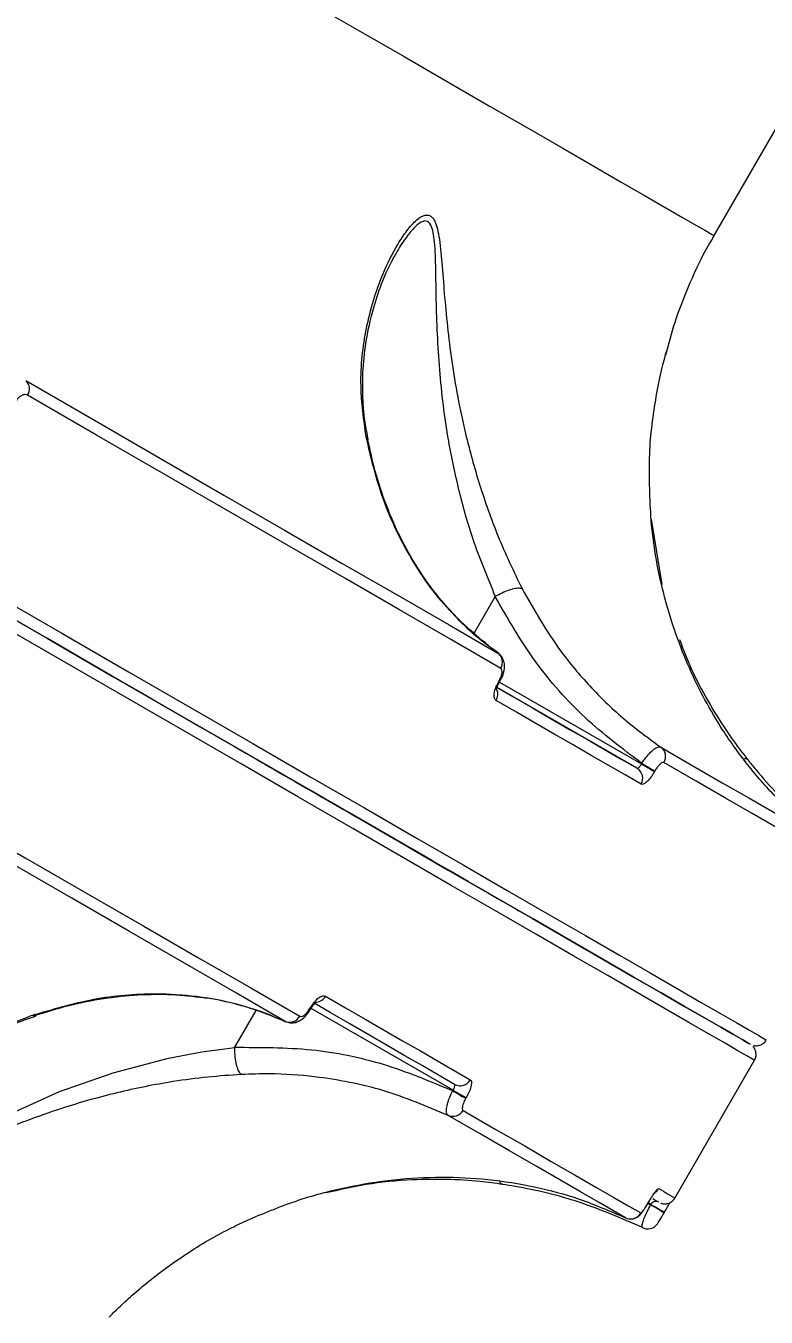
# Model space of a CAD drawing. Header units: millimetres. Extents: x -6006 to 5875, y -6399 to 6717.
# Drawn here: x 2261.7 to 2324.5, y 1250.8 to 1360.5 of the extents above; entities that cross this region are included whole.
import ezdxf

# ---------------------------------------------------------------- set-up
doc = ezdxf.new("R2010")
doc.units = ezdxf.units.MM
for name, color, linetype in [('DIKOM_ОБЪЕКТ', 7, 'Continuous'), ('DIKOM_РАЗМЕР_ЗОНА', 7, 'Continuous'), ('DIKOM_РАЗМЕР_ОБЪЕКТА', 7, 'Continuous')]:
    doc.layers.add(name, color=color, linetype=linetype)
doc.styles.add('style1', font='arial.ttf', dxfattribs={"width": 0.8})
doc.dimstyles.new('1-50', dxfattribs={"dimtxt": 300, "dimasz": 200, "dimexe": 100, "dimexo": 0, "dimgap": 100, "dimtad": 0, "dimdec": 0, "dimtxsty": 'style1', "dimcen": 0, "dimclrd": 7, "dimclre": 7, "dimadec": 1, "dimazin": 2, "dimtfac": 1, "dimtdec": 0, "dimtmove": 1, "dimatfit": 3, "dimfxl": 0, "dimlwd": 25, "dimlwe": 18, "dimarcsym": 0})

# ---------------------------------------------------------------- blocks, each defined once
blk = doc.blocks.new('*D15')
at = {"layer": 'Defpoints', "color": 0, "transparency": 16777216}
for p in [(-4354.46, 4593.05), (3409.28, 4593.05), (-1328.61, -3571.89)]:
    blk.add_point(p, dxfattribs=at)
at = {"layer": 'DIKOM_РАЗМЕР_ОБЪЕКТА', "color": 7, "lineweight": 18, "transparency": 16777216}
for p, q in [((3409.28, 4593.05), (-4454.46, 4593.05)), ((-1328.61, -3571.89), (-4454.46, -3571.89))]:
    blk.add_line(p, q, dxfattribs=at)
at = {"layer": 'DIKOM_РАЗМЕР_ОБЪЕКТА', "color": 7, "lineweight": 25, "transparency": 16777216}
for p, q in [((-4354.46, 4393.05), (-4354.46, 968.7)), ((-4354.46, -3371.89), (-4354.46, 52.46))]:
    blk.add_line(p, q, dxfattribs=at)
at = {"layer": 'DIKOM_РАЗМЕР_ОБЪЕКТА', "color": 7, "transparency": 16777216}
for points in [[(-4387.8, 4393.05), (-4321.13, 4393.05), (-4354.46, 4593.05)], [(-4387.8, -3371.89), (-4321.13, -3371.89), (-4354.46, -3571.89)]]:
    blk.add_solid(points, dxfattribs=at)
at = {"layer": 'DIKOM_РАЗМЕР_ОБЪЕКТА', "color": 0, "transparency": 16777216, "insert": (-4354.46, 510.58), "char_height": 300, "attachment_point": 5, "rotation": 90, "style": 'style1'}
blk.add_mtext('8150', dxfattribs=at)
blk = doc.blocks.new('*D16')
at = {"layer": 'Defpoints', "color": 0, "transparency": 16777216}
for p in [(3934.59, 4272.92), (-3710.11, -290.96), (3934.59, -4791.62)]:
    blk.add_point(p, dxfattribs=at)
at = {"layer": 'DIKOM_РАЗМЕР_ОБЪЕКТА', "color": 7, "lineweight": 18, "transparency": 16777216}
for p, q in [((3934.59, 4272.92), (3934.59, -4891.62)), ((-3710.11, -290.96), (-3710.11, -4891.62))]:
    blk.add_line(p, q, dxfattribs=at)
at = {"layer": 'DIKOM_РАЗМЕР_ОБЪЕКТА', "color": 7, "lineweight": 25, "transparency": 16777216}
for p, q in [((-3510.11, -4791.62), (-1432.64, -4791.62)), ((3734.59, -4791.62), (-518.7, -4791.62))]:
    blk.add_line(p, q, dxfattribs=at)
at = {"layer": 'DIKOM_РАЗМЕР_ОБЪЕКТА', "color": 7, "transparency": 16777216}
for points in [[(-3510.11, -4758.29), (-3510.11, -4824.96), (-3710.11, -4791.62)], [(3734.59, -4758.29), (3734.59, -4824.96), (3934.59, -4791.62)]]:
    blk.add_solid(points, dxfattribs=at)
at = {"layer": 'DIKOM_РАЗМЕР_ОБЪЕКТА', "color": 0, "transparency": 16777216, "insert": (-975.67, -4791.62), "char_height": 300, "attachment_point": 5, "style": 'style1'}
blk.add_mtext('7650', dxfattribs=at)
blk = doc.blocks.new('*D14')
at = {"layer": 'Defpoints', "color": 0, "transparency": 16777216}
for p in [(3463.26, 6716.57), (-5809.49, -5571.89), (-1350.38, -5571.89)]:
    blk.add_point(p, dxfattribs=at)
at = {"layer": 'DIKOM_РАЗМЕР_ЗОНА', "color": 7, "lineweight": 18, "transparency": 16777216}
for p, q in [((3463.26, 6716.57), (-5909.49, 6716.57)), ((-1350.38, -5571.89), (-5909.49, -5571.89))]:
    blk.add_line(p, q, dxfattribs=at)
at = {"layer": 'DIKOM_РАЗМЕР_ЗОНА', "color": 7, "lineweight": 25, "transparency": 16777216}
for p, q in [((-5809.49, 6516.57), (-5809.49, 1149.14)), ((-5809.49, -5371.89), (-5809.49, 69.36))]:
    blk.add_line(p, q, dxfattribs=at)
at = {"layer": 'DIKOM_РАЗМЕР_ЗОНА', "color": 7, "transparency": 16777216}
for points in [[(-5842.83, 6516.57), (-5776.16, 6516.57), (-5809.49, 6716.57)], [(-5842.83, -5371.89), (-5776.16, -5371.89), (-5809.49, -5571.89)]]:
    blk.add_solid(points, dxfattribs=at)
at = {"layer": 'DIKOM_РАЗМЕР_ЗОНА', "color": 0, "transparency": 16777216, "insert": (-5809.49, 609.25), "char_height": 300, "attachment_point": 5, "rotation": 90, "style": 'style1'}
blk.add_mtext('12300', dxfattribs=at)
blk = doc.blocks.new('*D13')
at = {"layer": 'Defpoints', "color": 0, "transparency": 16777216}
for p in [(5874.9, 4901.57), (-5210.11, -1293.83), (5874.9, -6202.3)]:
    blk.add_point(p, dxfattribs=at)
at = {"layer": 'DIKOM_РАЗМЕР_ЗОНА', "color": 7, "lineweight": 18, "transparency": 16777216}
for p, q in [((5874.9, 4901.57), (5874.9, -6302.3)), ((-5210.11, -1293.83), (-5210.11, -6302.3))]:
    blk.add_line(p, q, dxfattribs=at)
at = {"layer": 'DIKOM_РАЗМЕР_ЗОНА', "color": 7, "lineweight": 25, "transparency": 16777216}
for p, q in [((-5010.11, -6202.3), (160.46, -6202.3)), ((5674.9, -6202.3), (1240.24, -6202.3))]:
    blk.add_line(p, q, dxfattribs=at)
at = {"layer": 'DIKOM_РАЗМЕР_ЗОНА', "color": 7, "transparency": 16777216}
for points in [[(-5010.11, -6168.97), (-5010.11, -6235.64), (-5210.11, -6202.3)], [(5674.9, -6168.97), (5674.9, -6235.64), (5874.9, -6202.3)]]:
    blk.add_solid(points, dxfattribs=at)
at = {"layer": 'DIKOM_РАЗМЕР_ЗОНА', "color": 0, "transparency": 16777216, "insert": (700.35, -6202.3), "char_height": 300, "attachment_point": 5, "style": 'style1'}
blk.add_mtext('11100', dxfattribs=at)

msp = doc.modelspace()

# ---------------------------------------------------------------- linework, layer by layer
at = {"layer": 'DIKOM_ОБЪЕКТ', "color": 7, "linetype": 'Continuous', "lineweight": 15}
for p, q in [((2320.1, 1342.7), (2395.27, 1472.9)), ((2314.75, 1318.61), (2315.67, 1313.05)), ((2301.5, 1312.05), (2299.69, 1308.91)), ((2313.57, 1297.45), (2301.67, 1304.32)), ((2301.81, 1304.82), (2301.84, 1304.89)), ((2301.88, 1304.78), (2301.92, 1304.85)), ((2301.88, 1304.78), (2313.93, 1297.82)), ((2313.93, 1297.82), (2313.96, 1297.87)), ((2315.07, 1297.22), (2315.04, 1297.18)), ((2279.39, 1273.75), (2281.21, 1276.89)), ((2285.77, 1277.04), (2285.81, 1277.11)), ((2285.84, 1277), (2285.88, 1277.06)), ((2285.84, 1277), (2285.84, 1277)), ((2297.93, 1270.1), (2285.88, 1277.06)), ((2316.78, 1260.95), (2323.53, 1272.65)), ((2297.91, 1270.06), (2297.93, 1270.1)), ((2299.04, 1269.46), (2299.02, 1269.42)), ((2314.45, 1260.45), (2314.51, 1260.54)), ((2314.45, 1260.45), (2314.5, 1260.54)), ((2314.45, 1260.45), (2314.45, 1260.45)), ((2314.47, 1260.48), (2314.71, 1260.38)), ((2314.51, 1260.54), (2314.5, 1260.54)), ((2314.73, 1260.41), (2314.51, 1260.53)), ((2314.71, 1260.38), (2314.73, 1260.41)), ((2315.87, 1259.71), (2315.89, 1259.74))]:
    msp.add_line(p, q, dxfattribs=at)
at = {"layer": 'DIKOM_ОБЪЕКТ', "color": 7, "linetype": 'Continuous', "lineweight": 15, "flags": 128}
for points in [[(2285.32, 1362.78), (2289.68, 1360.26), (2293.77, 1357.9), (2297.57, 1355.7), (2301.09, 1353.67), (2304.31, 1351.81), (2307.25, 1350.12), (2309.88, 1348.6), (2312.22, 1347.25), (2314.26, 1346.07), (2316, 1345.07), (2317.43, 1344.24), (2318.55, 1343.59), (2319.37, 1343.12), (2319.89, 1342.82), (2320.09, 1342.7), (2320.1, 1342.7)], [(2266.55, 1306.7), (2263.88, 1308.24), (2260.12, 1310.41), (2256.08, 1312.74), (2251.76, 1315.24), (2247.16, 1317.9), (2242.29, 1320.71), (2237.15, 1323.67), (2231.76, 1326.79), (2226.11, 1330.05), (2220.2, 1333.46), (2214.05, 1337.01), (2213.13, 1337.54)], [(2261.65, 1330.38), (2267.49, 1327.01), (2273.1, 1323.77), (2278.48, 1320.66), (2283.62, 1317.69), (2288.52, 1314.86), (2293.18, 1312.18), (2297.59, 1309.63), (2301.74, 1307.23)], [(2301.98, 1305.94), (2297.81, 1308.35), (2293.39, 1310.9), (2288.73, 1313.59), (2283.82, 1316.43), (2278.66, 1319.4), (2273.27, 1322.51), (2267.65, 1325.76), (2261.8, 1329.14)], [(2323.17, 1274.01), (2323.16, 1274.01), (2323, 1274.11), (2322.53, 1274.38), (2321.75, 1274.83), (2320.67, 1275.45), (2319.28, 1276.25), (2317.6, 1277.23), (2315.61, 1278.37), (2313.32, 1279.69), (2310.74, 1281.19), (2307.86, 1282.85), (2304.69, 1284.68), (2301.22, 1286.68), (2297.47, 1288.84), (2293.44, 1291.17), (2289.13, 1293.66), (2284.53, 1296.32), (2279.67, 1299.12), (2274.54, 1302.09), (2269.14, 1305.2), (2263.48, 1308.47), (2257.57, 1311.88)], [(2257.57, 1311.88), (2263.48, 1308.47), (2269.14, 1305.2), (2274.54, 1302.09), (2279.67, 1299.12), (2284.53, 1296.32), (2289.13, 1293.66), (2293.44, 1291.17), (2297.47, 1288.84), (2301.22, 1286.68), (2304.69, 1284.68), (2307.86, 1282.85), (2310.74, 1281.19), (2313.32, 1279.69), (2315.61, 1278.37), (2317.6, 1277.23), (2319.28, 1276.25), (2320.67, 1275.45), (2321.75, 1274.83), (2322.53, 1274.38), (2323, 1274.11), (2323.16, 1274.01), (2323.17, 1274.01)], [(2258.78, 1312.34), (2264.7, 1308.92), (2270.38, 1305.64), (2275.79, 1302.52), (2280.93, 1299.55), (2285.81, 1296.73), (2290.41, 1294.08), (2294.74, 1291.58), (2298.78, 1289.25), (2302.54, 1287.08), (2306.01, 1285.07), (2309.19, 1283.24), (2312.07, 1281.57), (2314.66, 1280.07), (2316.96, 1278.75), (2318.95, 1277.6), (2320.64, 1276.62), (2322.03, 1275.82), (2323.11, 1275.2), (2323.89, 1274.75), (2324.36, 1274.47), (2324.53, 1274.38)], [(2323.53, 1272.65), (2323.53, 1272.65), (2323.36, 1272.74), (2322.89, 1273.02), (2322.11, 1273.46), (2321.03, 1274.09), (2319.64, 1274.89), (2317.95, 1275.87), (2315.96, 1277.02), (2313.66, 1278.34), (2311.07, 1279.84), (2308.19, 1281.5), (2305.01, 1283.34), (2301.54, 1285.34), (2297.78, 1287.51), (2293.73, 1289.85), (2289.41, 1292.35), (2284.81, 1295), (2279.93, 1297.82), (2274.79, 1300.79), (2269.38, 1303.91), (2263.7, 1307.19), (2257.78, 1310.61)], [(2266.45, 1306.76), (2266.45, 1306.75), (2266.67, 1306.63), (2267.19, 1306.33), (2268, 1305.86), (2269.07, 1305.25), (2270.35, 1304.51)], [(2270.35, 1304.51), (2271.78, 1303.68), (2273.32, 1302.79), (2274.9, 1301.88), (2276.45, 1300.98), (2277.91, 1300.14), (2279.22, 1299.38), (2280.33, 1298.75), (2281.18, 1298.25), (2281.76, 1297.92), (2282.02, 1297.77), (2282.04, 1297.76)], [(2301.78, 1304.26), (2303.01, 1303.55), (2304.67, 1302.59), (2306.27, 1301.66), (2307.83, 1300.76), (2309.34, 1299.89), (2310.8, 1299.05), (2312.21, 1298.23), (2313.57, 1297.45)], [(2313.9, 1296.1), (2312.54, 1296.89), (2311.12, 1297.71), (2309.66, 1298.55), (2308.14, 1299.43), (2306.58, 1300.33), (2304.97, 1301.26), (2303.31, 1302.22), (2301.6, 1303.21)], [(2283.69, 1275.95), (2279.53, 1278.35), (2275.12, 1280.9), (2270.46, 1283.59), (2265.56, 1286.42), (2260.42, 1289.39), (2255.04, 1292.49), (2249.43, 1295.73), (2243.6, 1299.1)], [(2244.74, 1299.59), (2250.59, 1296.21), (2256.22, 1292.97), (2261.6, 1289.85), (2266.76, 1286.88), (2271.67, 1284.04), (2276.33, 1281.35), (2280.75, 1278.8), (2284.92, 1276.39)], [(2315.57, 1299.25), (2318.3, 1297.67), (2320.8, 1296.23), (2323.05, 1294.93), (2325.06, 1293.77), (2326.82, 1292.75), (2328.34, 1291.87), (2329.61, 1291.14), (2330.64, 1290.55)], [(2281.91, 1297.83), (2281.93, 1297.82), (2282.19, 1297.67), (2282.75, 1297.35), (2283.55, 1296.88), (2284.54, 1296.31), (2285.63, 1295.69), (2286.73, 1295.05), (2287.76, 1294.45), (2288.63, 1293.95), (2289.27, 1293.58), (2289.64, 1293.37), (2289.71, 1293.33)], [(2281.91, 1297.83), (2281.93, 1297.82), (2282.19, 1297.67), (2282.75, 1297.35), (2283.55, 1296.88), (2284.54, 1296.31), (2285.63, 1295.69), (2286.73, 1295.05), (2287.76, 1294.45), (2288.63, 1293.95), (2289.27, 1293.58), (2289.64, 1293.37), (2289.69, 1293.34), (2289.43, 1293.49), (2288.87, 1293.81), (2288.07, 1294.27), (2287.09, 1294.84), (2286, 1295.47), (2284.89, 1296.11), (2283.86, 1296.7)], [(2282.04, 1297.76), (2282.28, 1297.61), (2282.75, 1297.35), (2282.9, 1297.26)], [(2313.93, 1297.82), (2314.1, 1297.72), (2314.27, 1297.62), (2314.44, 1297.52), (2314.61, 1297.43), (2314.75, 1297.34), (2314.88, 1297.27), (2314.98, 1297.22), (2315.04, 1297.18)], [(2313.96, 1297.87), (2314.13, 1297.77), (2314.3, 1297.67), (2314.47, 1297.57), (2314.63, 1297.48), (2314.78, 1297.39), (2314.9, 1297.32), (2315, 1297.26), (2315.07, 1297.22)], [(2330.94, 1289.22), (2329.91, 1289.82), (2328.64, 1290.55), (2327.12, 1291.43), (2325.35, 1292.45), (2323.33, 1293.61), (2321.08, 1294.92), (2318.58, 1296.36), (2315.84, 1297.94)], [(2286.24, 1295.33), (2286.4, 1295.24), (2286.86, 1294.97), (2287.61, 1294.54), (2288.63, 1293.95), (2289.88, 1293.23), (2291.3, 1292.41), (2292.86, 1291.51), (2294.49, 1290.57), (2296.13, 1289.62), (2297.73, 1288.7), (2299.23, 1287.83), (2300.57, 1287.06), (2301.71, 1286.4), (2302.6, 1285.89), (2303.21, 1285.53), (2303.52, 1285.35), (2303.56, 1285.33)], [(2299.23, 1287.83), (2297.73, 1288.7), (2296.13, 1289.62), (2294.49, 1290.57), (2292.86, 1291.51), (2291.3, 1292.41), (2289.88, 1293.23), (2288.63, 1293.95), (2287.62, 1294.54), (2286.97, 1294.91)], [(2287.1, 1278.09), (2288.81, 1277.11), (2290.47, 1276.15), (2292.08, 1275.22), (2293.64, 1274.31), (2295.16, 1273.44), (2296.62, 1272.59), (2298.03, 1271.78), (2299.4, 1270.99)], [(2298.07, 1270.6), (2296.71, 1271.39), (2295.3, 1272.2), (2293.84, 1273.04), (2292.33, 1273.91), (2290.77, 1274.82), (2289.17, 1275.74), (2287.51, 1276.7), (2286.19, 1277.46)], [(2249.8, 1266.08), (2249.25, 1265.12), (2248.73, 1263.51), (2248.84, 1262.9), (2249.36, 1262.71), (2249.37, 1262.71), (2249.61, 1262.74), (2251.06, 1263.3), (2253.73, 1264.74), (2258.88, 1267.46), (2264.51, 1269.99), (2269.06, 1271.59), (2273.78, 1272.84), (2276.59, 1273.37), (2279.39, 1273.74), (2279.39, 1273.74), (2279.39, 1273.74)], [(2297.91, 1270.06), (2298.07, 1269.96), (2298.25, 1269.86), (2298.42, 1269.76), (2298.58, 1269.67), (2298.72, 1269.58), (2298.85, 1269.51), (2298.95, 1269.45), (2299.02, 1269.42)], [(2297.93, 1270.1), (2298.1, 1270.01), (2298.27, 1269.91), (2298.44, 1269.81), (2298.61, 1269.72), (2298.75, 1269.63), (2298.88, 1269.56), (2298.98, 1269.5), (2299.04, 1269.46)], [(2298.78, 1268.39), (2301.52, 1266.81), (2304.02, 1265.37), (2306.27, 1264.06), (2308.29, 1262.9), (2310.06, 1261.88), (2311.58, 1261), (2312.85, 1260.27), (2313.88, 1259.68)], [(2312.58, 1259.27), (2311.56, 1259.86), (2310.28, 1260.6), (2308.77, 1261.47), (2307, 1262.49), (2304.99, 1263.65), (2302.74, 1264.95), (2300.25, 1266.39), (2297.51, 1267.97)], [(2315.4, 1261.75), (2315.8, 1261.52), (2316.14, 1261.32), (2316.41, 1261.17), (2316.6, 1261.06), (2316.73, 1260.99), (2316.78, 1260.96), (2316.78, 1260.95)], [(2314.71, 1260.38), (2314.92, 1260.26), (2315.13, 1260.14), (2315.33, 1260.02), (2315.51, 1259.92), (2315.67, 1259.83), (2315.78, 1259.76), (2315.85, 1259.72), (2315.87, 1259.71)], [(2314.73, 1260.41), (2314.93, 1260.29), (2315.14, 1260.17), (2315.35, 1260.05), (2315.53, 1259.95), (2315.68, 1259.86), (2315.8, 1259.79), (2315.87, 1259.75), (2315.89, 1259.74)], [(2315.41, 1260.59), (2315.41, 1260.59), (2315.36, 1260.62), (2315.24, 1260.69), (2315.04, 1260.8), (2314.89, 1260.89)]]:
    msp.add_lwpolyline(points, dxfattribs=at)
at = {"layer": 'DIKOM_ОБЪЕКТ', "color": 7, "linetype": 'Continuous', "lineweight": 15}
for centre, radius, start, end in [((2261.03, 1329.67), 0.937, 325.1383, 48.4915), ((2301.16, 1306.46), 0.969, 327.8624, 52.9451), ((2291.4, 1286.74), 20.86, 59.8551, 60.0828), ((2298.76, 1299.46), 6.25, 59.6701, 60.4323), ((2300.71, 1303.73), 1.03, 329.3642, 22.1432), ((2315, 1298.45), 0.982, 328.8328, 54.3016), ((2313.06, 1296.61), 0.977, 328.6389, 58.5627), ((2286.2, 1278.6), 1.03, 277.6741, 330.6568), ((2278.78, 1264.88), 14.02, 59.7889, 60.1267), ((2283.6, 1273.21), 4.48, 59.4386, 60.4993), ((2284.06, 1276.85), 0.969, 247.0465, 332.132), ((2298.54, 1271.46), 0.977, 241.4343, 331.3766), ((2297.92, 1268.87), 0.982, 245.6963, 331.1898), ((2314.53, 1262.26), 1, 303.236, 329.9861), ((2313.01, 1260.17), 0.998, 244.3347, 330.1251)]:
    msp.add_arc(centre, radius, start, end, dxfattribs=at)
for points, knots in [([(2290.55, 1325.6), (2290.35, 1327.07), (2289.92, 1330.27), (2290.46, 1334.95), (2291.67, 1338.95), (2293, 1341.63), (2294.01, 1343.15), (2294.81, 1344.06), (2295.58, 1344.54), (2296.06, 1344.4), (2296.48, 1343.83), (2296.78, 1342.61), (2296.99, 1340.39), (2297.25, 1336.89), (2297.74, 1332.04), (2298.76, 1326.54), (2300.14, 1321.53), (2301.72, 1317.04), (2303.08, 1314.19), (2303.79, 1312.71)], [0, 0, 0, 0, 0.07902, 0.17218, 0.268059, 0.328729, 0.361059, 0.393899, 0.422332, 0.45132, 0.459944, 0.498992, 0.544606, 0.591435, 0.687621, 0.786581, 0.854676, 0.924445, 1, 1, 1, 1]), ([(2301.51, 1312.06), (2301.51, 1312.06), (2300.96, 1313.53), (2299.7, 1316.37), (2298.45, 1320.86), (2297.39, 1325.82), (2296.71, 1331.39), (2296.52, 1336.26), (2296.47, 1339.86), (2296.41, 1342.09), (2296.2, 1343.36), (2295.88, 1343.87), (2295.65, 1343.97), (2295.23, 1343.88), (2294.67, 1343.47), (2293.89, 1342.47), (2293.33, 1341.67), (2293.09, 1341.18), (2293.08, 1341.17)], [0, 0, 0, 0, 0.000049, 0.113395, 0.216777, 0.322668, 0.468982, 0.619039, 0.686959, 0.756016, 0.811092, 0.822954, 0.853619, 0.862805, 0.902803, 0.950038, 0.998394, 1, 1, 1, 1]), ([(2316.05, 1332.78), (2316.28, 1333.61), (2316.82, 1335.63), (2318.04, 1338.7), (2319.19, 1341.17), (2319.97, 1342.44), (2320.12, 1342.68)], [0, 0, 0, 0, 0.24068, 0.583663, 0.921452, 1, 1, 1, 1]), ([(2290.73, 1325.35), (2290.64, 1325.85), (2290.38, 1327.17), (2290.23, 1329.29), (2290.28, 1331.74), (2290.6, 1334.22), (2291.17, 1336.65), (2291.92, 1338.82), (2292.59, 1340.31), (2293, 1341), (2293.09, 1341.16)], [0, 0, 0, 0, 0.084224, 0.220564, 0.365135, 0.517157, 0.677198, 0.824065, 0.959153, 1, 1, 1, 1]), ([(2314.75, 1318.53), (2314.66, 1320.31), (2314.47, 1323.91), (2314.99, 1328.09), (2315.51, 1330.7), (2315.82, 1331.98), (2316, 1332.67), (2316.07, 1332.92), (2316, 1332.66), (2315.97, 1332.55)], [0, 0, 0, 0, 0.276175, 0.559715, 0.710101, 0.786301, 0.86491, 0.940678, 1, 1, 1, 1]), ([(2261.8, 1329.14), (2261.73, 1329.17), (2261.6, 1329.22), (2261.34, 1329.15), (2261.09, 1328.99), (2260.9, 1328.79), (2260.81, 1328.65), (2260.78, 1328.6)], [0, 0, 0, 0, 0.228811, 0.457849, 0.678492, 0.888423, 1, 1, 1, 1]), ([(2301.74, 1307.23), (2300.32, 1308.38), (2297.44, 1310.71), (2294.25, 1315.23), (2291.85, 1320.2), (2290.98, 1323.79), (2290.55, 1325.6)], [0, 0, 0, 0, 0.262566, 0.532665, 0.763649, 1, 1, 1, 1]), ([(2290.55, 1325.6), (2290.57, 1325.57), (2290.65, 1325.49), (2290.67, 1325.39), (2290.68, 1325.33)], [0, 0, 0, 0, 0.397003, 1, 1, 1, 1]), ([(2298.1, 1310.43), (2297.58, 1310.99), (2296.43, 1312.25), (2294.88, 1314.47), (2293.43, 1317.03), (2292.24, 1319.77), (2291.31, 1322.53), (2290.9, 1324.45), (2290.71, 1325.34)], [0, 0, 0, 0, 0.144227, 0.322811, 0.50039, 0.675215, 0.849033, 1, 1, 1, 1]), ([(2330.64, 1290.55), (2328.81, 1291.96), (2326.05, 1294.1), (2322.92, 1297.71), (2320.37, 1301.26), (2317.86, 1305.89), (2316.12, 1310.84), (2315.15, 1315.12), (2314.88, 1317.39), (2314.75, 1318.53)], [0, 0, 0, 0, 0.222717, 0.336734, 0.450748, 0.631004, 0.813275, 0.906646, 1, 1, 1, 1]), ([(2301.5, 1312.05), (2301.51, 1312.05), (2301.51, 1312.06), (2301.51, 1312.06), (2301.51, 1312.06)], [0, 0, 0, 0, 0.619154, 1, 1, 1, 1]), ([(2313.96, 1297.87), (2312.32, 1299.11), (2308.99, 1301.63), (2304.75, 1306.42), (2302.59, 1310.16), (2301.5, 1312.05)], [0, 0, 0, 0, 0.32573, 0.659681, 1, 1, 1, 1]), ([(2301.51, 1312.06), (2301.71, 1312.17), (2302.1, 1312.38), (2302.71, 1312.62), (2303.24, 1312.76), (2303.58, 1312.78), (2303.73, 1312.74), (2303.78, 1312.72), (2303.79, 1312.71)], [0, 0, 0, 0, 0.212682, 0.42539, 0.638093, 0.850805, 0.961914, 1, 1, 1, 1]), ([(2303.79, 1312.71), (2304.82, 1310.9), (2306.5, 1307.96), (2309.52, 1304.39), (2312.34, 1301.62), (2314.48, 1300.05), (2315.57, 1299.25)], [0, 0, 0, 0, 0.342224, 0.557273, 0.77461, 1, 1, 1, 1]), ([(2301.8, 1307.24), (2301.37, 1307.53), (2300.19, 1308.36), (2298.96, 1309.44), (2298.22, 1310.29), (2298.1, 1310.43)], [0, 0, 0, 0, 0.31966, 0.889847, 1, 1, 1, 1]), ([(2317.16, 1308.38), (2317.51, 1307.47), (2318.25, 1305.57), (2319.78, 1302.75), (2321.38, 1300.23), (2322.5, 1298.77), (2322.97, 1298.16)], [0, 0, 0, 0, 0.250091, 0.520605, 0.798975, 1, 1, 1, 1]), ([(2301.91, 1304.85), (2301.93, 1304.88), (2302.08, 1305.11), (2302.27, 1305.62), (2302.34, 1306.23), (2302.18, 1306.77), (2301.96, 1307.1), (2301.77, 1307.2), (2301.72, 1307.22)], [0, 0, 0, 0, 0.043235, 0.284778, 0.576453, 0.763441, 0.934923, 1, 1, 1, 1]), ([(2301.84, 1304.89), (2301.89, 1304.98), (2302, 1305.17), (2302.08, 1305.45), (2302.11, 1305.69), (2302.07, 1305.87), (2302.01, 1305.92), (2301.98, 1305.94)], [0, 0, 0, 0, 0.204021, 0.408051, 0.613539, 0.826541, 1, 1, 1, 1]), ([(2301.6, 1303.21), (2301.55, 1303.24), (2301.46, 1303.33), (2301.41, 1303.59), (2301.45, 1303.96), (2301.58, 1304.39), (2301.73, 1304.67), (2301.81, 1304.82)], [0, 0, 0, 0, 0.174174, 0.389565, 0.595801, 0.797872, 1, 1, 1, 1]), ([(2301.63, 1304.09), (2301.63, 1304.09), (2301.63, 1304.08), (2301.63, 1304.13), (2301.65, 1304.23), (2301.7, 1304.4), (2301.78, 1304.6), (2301.85, 1304.72), (2301.88, 1304.78)], [0, 0, 0, 0, 0.011891, 0.190468, 0.368503, 0.595132, 0.835026, 1, 1, 1, 1]), ([(2313.96, 1297.87), (2314.04, 1297.99), (2314.25, 1298.3), (2314.61, 1298.74), (2315, 1299.1), (2315.35, 1299.3), (2315.5, 1299.26), (2315.57, 1299.25)], [0, 0, 0, 0, 0.142364, 0.35728, 0.571653, 0.785755, 1, 1, 1, 1]), ([(2313.57, 1297.45), (2313.59, 1297.44), (2313.62, 1297.44), (2313.7, 1297.5), (2313.78, 1297.59), (2313.87, 1297.71), (2313.91, 1297.79), (2313.93, 1297.82)], [0, 0, 0, 0, 0.215109, 0.430078, 0.644855, 0.85942, 1, 1, 1, 1]), ([(2315.84, 1297.94), (2315.8, 1297.95), (2315.73, 1297.96), (2315.57, 1297.86), (2315.38, 1297.67), (2315.21, 1297.45), (2315.11, 1297.29), (2315.07, 1297.22)], [0, 0, 0, 0, 0.214308, 0.428443, 0.64291, 0.857733, 1, 1, 1, 1]), ([(2322.97, 1298.16), (2322.96, 1298.17), (2322.92, 1298.23), (2322.82, 1298.28), (2322.66, 1298.25), (2322.61, 1298.24)], [0, 0, 0, 0, 0.092326, 0.74564, 1, 1, 1, 1]), ([(2322.97, 1298.16), (2323.19, 1297.89), (2324.59, 1296.16), (2327.47, 1293.12), (2330.53, 1290.87), (2332.08, 1289.71)], [0, 0, 0, 0, 0.084993, 0.533465, 1, 1, 1, 1]), ([(2315.04, 1297.18), (2314.99, 1297.08), (2314.84, 1296.84), (2314.59, 1296.5), (2314.31, 1296.23), (2314.06, 1296.07), (2313.95, 1296.09), (2313.9, 1296.1)], [0, 0, 0, 0, 0.140779, 0.355267, 0.570015, 0.784956, 1, 1, 1, 1]), ([(2262.18, 1276.47), (2263.93, 1276.98), (2267.47, 1278.03), (2272.15, 1278.4), (2276.35, 1278.14), (2280.07, 1277.42), (2282.47, 1276.45), (2283.69, 1275.95)], [0, 0, 0, 0, 0.230861, 0.467174, 0.626568, 0.811994, 1, 1, 1, 1]), ([(2262.49, 1276.47), (2263.42, 1276.77), (2265.35, 1277.37), (2268.25, 1277.94), (2271.19, 1278.25), (2274.04, 1278.29), (2275.87, 1278.07), (2276.76, 1277.97)], [0, 0, 0, 0, 0.191866, 0.394104, 0.598194, 0.803894, 1, 1, 1, 1]), ([(2276.76, 1277.97), (2276.8, 1277.97), (2277.79, 1277.87), (2279.65, 1277.42), (2281.93, 1276.75), (2283.23, 1276.13), (2283.71, 1275.91)], [0, 0, 0, 0, 0.017811, 0.398336, 0.780805, 1, 1, 1, 1]), ([(2285.81, 1277.11), (2285.85, 1277.18), (2285.98, 1277.4), (2286.25, 1277.73), (2286.57, 1278.01), (2286.88, 1278.16), (2287.03, 1278.11), (2287.1, 1278.09)], [0, 0, 0, 0, 0.108349, 0.320443, 0.543056, 0.77155, 1, 1, 1, 1]), ([(2283.73, 1275.95), (2283.84, 1275.91), (2284.08, 1275.8), (2284.48, 1275.83), (2284.88, 1275.98), (2285.3, 1276.28), (2285.64, 1276.64), (2285.79, 1276.93), (2285.82, 1277)], [0, 0, 0, 0, 0.132934, 0.291567, 0.452955, 0.648031, 0.913769, 1, 1, 1, 1]), ([(2284.92, 1276.39), (2284.97, 1276.38), (2285.06, 1276.35), (2285.26, 1276.45), (2285.47, 1276.63), (2285.65, 1276.84), (2285.73, 1276.99), (2285.77, 1277.04)], [0, 0, 0, 0, 0.228777, 0.457825, 0.678533, 0.888336, 1, 1, 1, 1]), ([(2285.88, 1277.06), (2285.91, 1277.11), (2285.99, 1277.25), (2286.13, 1277.43), (2286.25, 1277.55), (2286.34, 1277.62), (2286.34, 1277.62), (2286.34, 1277.62)], [0, 0, 0, 0, 0.162932, 0.428409, 0.654444, 0.845768, 1, 1, 1, 1]), ([(2279.96, 1271.44), (2279.02, 1271.38), (2277.11, 1271.25), (2273.54, 1270.78), (2269.31, 1269.93), (2264.15, 1268.46), (2259.77, 1266.8), (2256.16, 1265.19), (2253.43, 1263.9), (2251.08, 1262.77), (2249.65, 1262.28), (2248.89, 1262.23), (2248.42, 1262.41), (2248.24, 1263.23), (2248.76, 1264.95), (2250.18, 1267.43), (2252.56, 1270.4), (2255.86, 1273.34), (2259.29, 1275.38), (2261.58, 1276.24), (2262.18, 1276.47)], [0, 0, 0, 0, 0.044062, 0.088955, 0.162486, 0.238205, 0.335246, 0.385263, 0.43526, 0.493551, 0.532134, 0.540208, 0.566559, 0.592739, 0.638271, 0.707601, 0.778723, 0.871003, 0.966034, 1, 1, 1, 1]), ([(2249.75, 1266.11), (2249.93, 1266.41), (2250.39, 1267.22), (2251.39, 1268.63), (2252.84, 1270.32), (2254.68, 1272.07), (2256.71, 1273.62), (2258.86, 1274.9), (2260.76, 1275.82), (2262.02, 1276.25), (2262.5, 1276.41)], [0, 0, 0, 0, 0.074044, 0.193533, 0.337377, 0.489406, 0.648077, 0.787246, 0.91971, 1, 1, 1, 1]), ([(2262.18, 1276.47), (2262.22, 1276.46), (2262.33, 1276.44), (2262.42, 1276.47), (2262.48, 1276.48)], [0, 0, 0, 0, 0.393406, 1, 1, 1, 1]), ([(2279.39, 1273.74), (2279.39, 1273.74), (2279.39, 1273.75), (2279.39, 1273.75), (2279.39, 1273.75)], [0, 0, 0, 0, 0.608318, 1, 1, 1, 1]), ([(2279.39, 1273.75), (2281.57, 1273.75), (2285.84, 1273.76), (2292.11, 1272.49), (2295.96, 1270.88), (2297.91, 1270.06)], [0, 0, 0, 0, 0.340316, 0.666045, 1, 1, 1, 1]), ([(2279.96, 1271.44), (2279.95, 1271.45), (2279.91, 1271.48), (2279.8, 1271.59), (2279.65, 1271.89), (2279.51, 1272.42), (2279.41, 1273.07), (2279.39, 1273.52), (2279.39, 1273.74)], [0, 0, 0, 0, 0.038087, 0.149191, 0.361879, 0.574581, 0.787284, 1, 1, 1, 1]), ([(2323.52, 1272.65), (2323.55, 1272.7), (2323.64, 1272.85), (2323.68, 1273.12), (2323.65, 1273.39), (2323.56, 1273.61), (2323.47, 1273.75), (2323.4, 1273.82), (2323.38, 1273.85)], [0, 0, 0, 0, 0.136866, 0.393578, 0.601255, 0.776588, 0.923, 1, 1, 1, 1]), ([(2323.49, 1273.9), (2323.51, 1273.9), (2323.62, 1273.86), (2323.86, 1273.89), (2324.16, 1273.99), (2324.41, 1274.17), (2324.49, 1274.33), (2324.52, 1274.39)], [0, 0, 0, 0, 0.06949, 0.281216, 0.562415, 0.849592, 1, 1, 1, 1]), ([(2297.51, 1267.97), (2295.72, 1268.73), (2292.08, 1270.26), (2286.92, 1271.25), (2282.84, 1271.54), (2280.76, 1271.47), (2279.96, 1271.44)], [0, 0, 0, 0, 0.324705, 0.657475, 0.869002, 1, 1, 1, 1]), ([(2297.93, 1270.1), (2297.95, 1270.14), (2298, 1270.22), (2298.05, 1270.35), (2298.09, 1270.47), (2298.1, 1270.56), (2298.08, 1270.59), (2298.07, 1270.6)], [0, 0, 0, 0, 0.140799, 0.355253, 0.570064, 0.784959, 1, 1, 1, 1]), ([(2299.4, 1270.99), (2299.44, 1270.95), (2299.51, 1270.87), (2299.5, 1270.58), (2299.4, 1270.2), (2299.23, 1269.8), (2299.1, 1269.56), (2299.04, 1269.46)], [0, 0, 0, 0, 0.215041, 0.429972, 0.644695, 0.859242, 1, 1, 1, 1]), ([(2297.51, 1267.97), (2297.46, 1268.03), (2297.36, 1268.14), (2297.36, 1268.53), (2297.47, 1269.05), (2297.67, 1269.59), (2297.84, 1269.92), (2297.91, 1270.06)], [0, 0, 0, 0, 0.214248, 0.428336, 0.64275, 0.85761, 1, 1, 1, 1]), ([(2299.02, 1269.42), (2298.98, 1269.35), (2298.89, 1269.19), (2298.78, 1268.92), (2298.71, 1268.67), (2298.71, 1268.47), (2298.75, 1268.42), (2298.78, 1268.39)], [0, 0, 0, 0, 0.1423, 0.357141, 0.571561, 0.785732, 1, 1, 1, 1]), ([(2280.41, 1259.04), (2281.8, 1259.63), (2284.61, 1260.81), (2288.8, 1261.91), (2292.93, 1262.58), (2296.96, 1262.79), (2300.96, 1262.59), (2304.87, 1261.96), (2308.8, 1260.91), (2311.28, 1259.83), (2312.58, 1259.27)], [0, 0, 0, 0, 0.123688, 0.248898, 0.368957, 0.490747, 0.612547, 0.738057, 0.863571, 1, 1, 1, 1]), ([(2302.15, 1262.11), (2301.52, 1262.19), (2299.97, 1262.4), (2297.38, 1262.56), (2294.12, 1262.52), (2290.62, 1262.19), (2288.25, 1261.64), (2287.12, 1261.38)], [0, 0, 0, 0, 0.130667, 0.316262, 0.506527, 0.764031, 1, 1, 1, 1]), ([(2302.15, 1262.11), (2302.14, 1262.11), (2302.07, 1262.12), (2301.98, 1262.17), (2301.93, 1262.32), (2301.92, 1262.36)], [0, 0, 0, 0, 0.095778, 0.773171, 1, 1, 1, 1]), ([(2314.03, 1258.44), (2312.25, 1259.21), (2308.77, 1260.72), (2304.7, 1261.7), (2302.5, 1262.05), (2302.15, 1262.11)], [0, 0, 0, 0, 0.46653, 0.915016, 1, 1, 1, 1]), ([(2314.5, 1260.54), (2314.54, 1260.6), (2314.66, 1260.81), (2314.87, 1261.14), (2315.11, 1261.48), (2315.31, 1261.73), (2315.36, 1261.74), (2315.4, 1261.75)], [0, 0, 0, 0, 0.079604, 0.275723, 0.470771, 0.710523, 1, 1, 1, 1]), ([(2314.55, 1260.61), (2314.59, 1260.67), (2314.68, 1260.84), (2314.85, 1261.1), (2315.01, 1261.34), (2315.12, 1261.46), (2315.13, 1261.47), (2315.13, 1261.48)], [0, 0, 0, 0, 0.121444, 0.360404, 0.619447, 0.871703, 1, 1, 1, 1]), ([(2312.59, 1259.27), (2312.59, 1259.27), (2312.69, 1259.2), (2312.92, 1259.16), (2313.22, 1259.18), (2313.47, 1259.26), (2313.65, 1259.38), (2313.81, 1259.52), (2313.97, 1259.7), (2314.15, 1259.95), (2314.35, 1260.26), (2314.44, 1260.43), (2314.47, 1260.48)], [0, 0, 0, 0, 0.000821, 0.130768, 0.235105, 0.326223, 0.409171, 0.491178, 0.606865, 0.797141, 0.933962, 1, 1, 1, 1]), ([(2313.88, 1259.68), (2313.9, 1259.68), (2313.94, 1259.69), (2314.07, 1259.85), (2314.22, 1260.06), (2314.35, 1260.28), (2314.43, 1260.41), (2314.45, 1260.45)], [0, 0, 0, 0, 0.302579, 0.53468, 0.725487, 0.917129, 1, 1, 1, 1]), ([(2314.03, 1258.44), (2314.01, 1258.47), (2313.96, 1258.52), (2314.02, 1258.83), (2314.18, 1259.27), (2314.41, 1259.81), (2314.61, 1260.19), (2314.71, 1260.38)], [0, 0, 0, 0, 0.18478, 0.398812, 0.60127, 0.799035, 1, 1, 1, 1]), ([(2314.73, 1260.41), (2314.75, 1260.44), (2314.78, 1260.49), (2314.86, 1260.57), (2314.95, 1260.64), (2315.08, 1260.69), (2315.2, 1260.7), (2315.27, 1260.67), (2315.31, 1260.65)], [0, 0, 0, 0, 0.127122, 0.162523, 0.340475, 0.545405, 0.783106, 1, 1, 1, 1]), ([(2315.58, 1260.51), (2315.59, 1260.51), (2315.65, 1260.49), (2315.8, 1260.45), (2316.06, 1260.45), (2316.37, 1260.54), (2316.63, 1260.72), (2316.72, 1260.89), (2316.76, 1260.95)], [0, 0, 0, 0, 0.021343, 0.1431, 0.340117, 0.578443, 0.829883, 1, 1, 1, 1]), ([(2315.89, 1259.74), (2315.89, 1259.75), (2315.98, 1259.91), (2316.15, 1260.2), (2316.32, 1260.48), (2316.38, 1260.57), (2316.38, 1260.58)], [0, 0, 0, 0, 0.036884, 0.49774, 0.967283, 1, 1, 1, 1]), ([(2314.04, 1258.44), (2314.04, 1258.43), (2314.14, 1258.36), (2314.37, 1258.33), (2314.66, 1258.34), (2314.88, 1258.42), (2315.05, 1258.52), (2315.17, 1258.63), (2315.24, 1258.71), (2315.3, 1258.78), (2315.38, 1258.89), (2315.5, 1259.08), (2315.69, 1259.41), (2315.81, 1259.62), (2315.87, 1259.71)], [0, 0, 0, 0, 0.005572, 0.125489, 0.221467, 0.302483, 0.37093, 0.426489, 0.466806, 0.503497, 0.564282, 0.752409, 0.888031, 1, 1, 1, 1]), ([(2314.04, 1258.44), (2314.04, 1258.43), (2314.14, 1258.36), (2314.37, 1258.33), (2314.66, 1258.34), (2314.88, 1258.42), (2315.05, 1258.52), (2315.17, 1258.63), (2315.24, 1258.71), (2315.3, 1258.78), (2315.38, 1258.89), (2315.5, 1259.08), (2315.69, 1259.41), (2315.81, 1259.62), (2315.87, 1259.71)], [0, 0, 0, 0, 0.005572, 0.125489, 0.221467, 0.302483, 0.37093, 0.426489, 0.466806, 0.503497, 0.564282, 0.752409, 0.888031, 1, 1, 1, 1]), ([(2268.74, 1250.85), (2268.74, 1250.84), (2268.72, 1250.82), (2269.33, 1251.44), (2270.35, 1252.4), (2272.19, 1254), (2274.97, 1256.08), (2278, 1257.9), (2279.92, 1258.81), (2280.41, 1259.04)], [0, 0, 0, 0, 0.054709, 0.15574, 0.274417, 0.39631, 0.650769, 0.910542, 1, 1, 1, 1])]:
    msp.add_open_spline(points, degree=3, knots=knots, dxfattribs=at)

# ---------------------------------------------------------------- dimensions: what is measured, and where the dimension line sits
at = {"layer": 'DIKOM_РАЗМЕР_ЗОНА'}
dim = msp.add_linear_dim(base=(-5809.49, -5571.89), p1=(3463.26, 6716.57), p2=(-1350.38, -5571.89), angle=90, text='12300', dimstyle='1-50', override={"dimscale": 1, "dimtix": 0, "dimtofl": 1, "dimtmove": 1, "dimatfit": 3}, dxfattribs=at)
dim.commit()
dim.dimension.update_dxf_attribs({"geometry": '*D14', "text_midpoint": (-5809.49, 609.25), "dimtype": 160})
dim = msp.add_linear_dim(base=(5874.9, -6202.3), p1=(-5210.11, -1293.83), p2=(5874.9, 4901.57), text='11100', dimstyle='1-50', override={"dimscale": 1, "dimtix": 0, "dimtofl": 1, "dimtmove": 1, "dimatfit": 3}, dxfattribs=at)
dim.commit()
dim.dimension.update_dxf_attribs({"geometry": '*D13', "text_midpoint": (700.35, -6202.3), "dimtype": 160})
at = {"layer": 'DIKOM_РАЗМЕР_ОБЪЕКТА'}
dim = msp.add_linear_dim(base=(-4354.46, 4593.05), p1=(-1328.61, -3571.89), p2=(3409.28, 4593.05), angle=90, text='8150', dimstyle='1-50', override={"dimscale": 1, "dimtix": 0, "dimtofl": 1, "dimtmove": 1, "dimatfit": 3}, dxfattribs=at)
dim.commit()
dim.dimension.update_dxf_attribs({"geometry": '*D15', "text_midpoint": (-4354.46, 510.58)})
dim = msp.add_linear_dim(base=(3934.59, -4791.62), p1=(-3710.11, -290.96), p2=(3934.59, 4272.92), text='7650', dimstyle='1-50', override={"dimscale": 1, "dimtix": 0, "dimtofl": 1, "dimtmove": 1, "dimatfit": 3}, dxfattribs=at)
dim.commit()
dim.dimension.update_dxf_attribs({"geometry": '*D16', "text_midpoint": (-975.67, -4791.62), "dimtype": 160})

doc.saveas('drawing.dxf')
